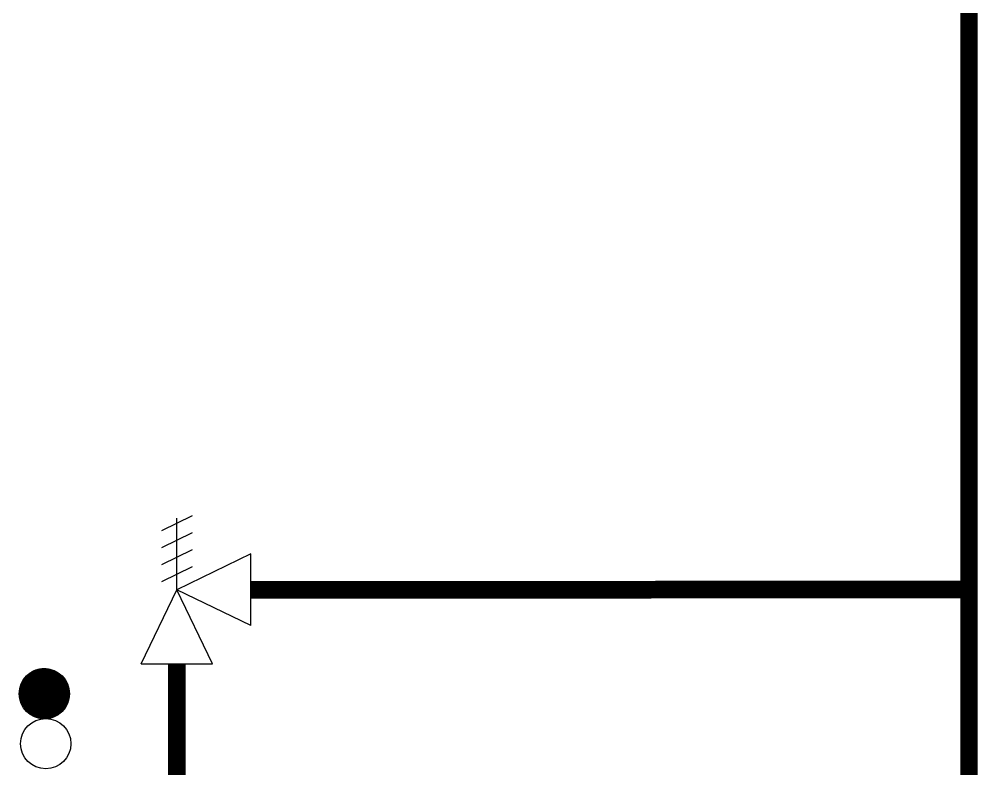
# Model space of a CAD drawing. Extents: x -22909.9 to -22897.8, y -4.7 to 4.1.
# Drawn here: x -22902.409 to -22901.595, y -0.772 to -0.136 of the extents above; entities that cross this region are included whole.
import ezdxf

# ---------------------------------------------------------------- set-up
doc = ezdxf.new("R2010")
doc.units = 0
doc.header["$MEASUREMENT"] = 0
doc.layers.get('0').update_dxf_attribs({"linetype": 'CONTINUOUS'})
doc.layers.add('CALOR', color=1, linetype='CONTINUOUS')

# ---------------------------------------------------------------- blocks, each defined once
blk = doc.blocks.new('*X7')
at = {"color": 0}
for p, q in [((5.6809, -0.1704), (5.8118, -0.0395)), ((5.6809, -0.1695), (5.8109, -0.0395)), ((5.6809, -0.1687), (5.81, -0.0395)), ((5.6809, -0.1678), (5.8091, -0.0395)), ((5.6809, -0.1669), (5.8083, -0.0395)), ((5.6809, -0.166), (5.8074, -0.0395)), ((5.6809, -0.1651), (5.8065, -0.0395)), ((5.6809, -0.1721), (5.8135, -0.0396)), ((5.6809, -0.1713), (5.8126, -0.0396)), ((5.6809, -0.1642), (5.8056, -0.0396)), ((5.6809, -0.1633), (5.8047, -0.0396)), ((5.681, -0.173), (5.8143, -0.0396)), ((5.681, -0.1624), (5.8037, -0.0396)), ((5.681, -0.1738), (5.8152, -0.0397)), ((5.681, -0.1615), (5.8028, -0.0397)), ((5.6811, -0.1747), (5.816, -0.0397)), ((5.6811, -0.1605), (5.8019, -0.0397)), ((5.6811, -0.1755), (5.8168, -0.0398)), ((5.6811, -0.1596), (5.8009, -0.0398)), ((5.6812, -0.1763), (5.8177, -0.0398)), ((5.6812, -0.1586), (5.8, -0.0398)), ((5.6812, -0.1772), (5.8185, -0.0399)), ((5.6812, -0.1577), (5.799, -0.0399)), ((5.6813, -0.178), (5.8193, -0.0399)), ((5.6813, -0.1567), (5.7981, -0.04)), ((5.6814, -0.1788), (5.8201, -0.04)), ((5.6814, -0.1796), (5.8209, -0.0401)), ((5.6814, -0.1558), (5.7971, -0.0401)), ((5.6815, -0.1548), (5.7961, -0.0401)), ((5.6815, -0.1804), (5.8217, -0.0402)), ((5.6816, -0.1812), (5.8226, -0.0402)), ((5.6816, -0.1538), (5.7951, -0.0403)), ((5.6817, -0.182), (5.8233, -0.0403)), ((5.6817, -0.1528), (5.7942, -0.0404)), ((5.6818, -0.1828), (5.8241, -0.0404)), ((5.6818, -0.1518), (5.7931, -0.0405)), ((5.6819, -0.1836), (5.8249, -0.0405)), ((5.682, -0.1844), (5.8257, -0.0406)), ((5.682, -0.1508), (5.7921, -0.0406)), ((5.6821, -0.1851), (5.8265, -0.0407)), ((5.6821, -0.1498), (5.7911, -0.0408)), ((5.6822, -0.1859), (5.8273, -0.0408)), ((5.6822, -0.1487), (5.7901, -0.0409)), ((5.6823, -0.1867), (5.828, -0.041)), ((5.6824, -0.1874), (5.8288, -0.0411)), ((5.6824, -0.1477), (5.789, -0.0411)), ((5.6825, -0.1882), (5.8296, -0.0412)), ((5.6826, -0.1466), (5.788, -0.0412)), ((5.6827, -0.189), (5.8303, -0.0413)), ((5.6828, -0.1456), (5.7869, -0.0414)), ((5.6828, -0.1897), (5.8311, -0.0415)), ((5.6829, -0.1905), (5.8318, -0.0416)), ((5.683, -0.1445), (5.7858, -0.0416)), ((5.6831, -0.1912), (5.8326, -0.0417)), ((5.6832, -0.1434), (5.7848, -0.0418)), ((5.6832, -0.192), (5.8333, -0.0419)), ((5.6834, -0.1927), (5.834, -0.042)), ((5.6834, -0.1423), (5.7837, -0.042)), ((5.6835, -0.1934), (5.8348, -0.0422)), ((5.6836, -0.1412), (5.7825, -0.0423)), ((5.6837, -0.1942), (5.8355, -0.0423)), ((5.6838, -0.1949), (5.8362, -0.0425)), ((5.6838, -0.1401), (5.7814, -0.0425)), ((5.684, -0.1956), (5.837, -0.0426)), ((5.6841, -0.1389), (5.7803, -0.0427)), ((5.6841, -0.1963), (5.8377, -0.0428)), ((5.6843, -0.197), (5.8384, -0.043)), ((5.6844, -0.1378), (5.7791, -0.043)), ((5.6845, -0.1978), (5.8391, -0.0431)), ((5.6847, -0.1985), (5.8398, -0.0433)), ((5.6847, -0.1366), (5.778, -0.0433)), ((5.6848, -0.1992), (5.8405, -0.0435)), ((5.685, -0.1354), (5.7768, -0.0436)), ((5.685, -0.1999), (5.8412, -0.0437)), ((5.6852, -0.2006), (5.8419, -0.0439)), ((5.6853, -0.1342), (5.7756, -0.0439)), ((5.6854, -0.2013), (5.8426, -0.044)), ((5.6856, -0.202), (5.8433, -0.0442)), ((5.6856, -0.133), (5.7743, -0.0443)), ((5.6858, -0.2027), (5.844, -0.0444)), ((5.686, -0.2033), (5.8447, -0.0446)), ((5.686, -0.1318), (5.7731, -0.0446)), ((5.6862, -0.204), (5.8454, -0.0448)), ((5.6863, -0.1305), (5.7719, -0.045)), ((5.6864, -0.2047), (5.846, -0.045)), ((5.6866, -0.2054), (5.8467, -0.0452)), ((5.6867, -0.1292), (5.7706, -0.0454)), ((5.6868, -0.206), (5.8474, -0.0455)), ((5.687, -0.2067), (5.8481, -0.0457)), ((5.6871, -0.1279), (5.7693, -0.0458)), ((5.6872, -0.2074), (5.8487, -0.0459)), ((5.6875, -0.2081), (5.8494, -0.0461)), ((5.6876, -0.1266), (5.768, -0.0462)), ((5.6877, -0.2087), (5.8501, -0.0463)), ((5.6879, -0.2094), (5.8507, -0.0466)), ((5.688, -0.1253), (5.7666, -0.0467)), ((5.6881, -0.21), (5.8514, -0.0468)), ((5.6884, -0.2107), (5.852, -0.047)), ((5.6885, -0.1239), (5.7652, -0.0472)), ((5.6886, -0.2113), (5.8527, -0.0472)), ((5.6888, -0.212), (5.8533, -0.0475)), ((5.689, -0.1225), (5.7638, -0.0477)), ((5.6891, -0.2126), (5.854, -0.0477)), ((5.6893, -0.2133), (5.8546, -0.048)), ((5.6896, -0.2139), (5.8552, -0.0482)), ((5.6896, -0.1211), (5.7624, -0.0482)), ((5.6898, -0.2145), (5.8559, -0.0485)), ((5.6901, -0.2152), (5.8565, -0.0487)), ((5.6902, -0.1196), (5.7609, -0.0488)), ((5.6903, -0.2158), (5.8571, -0.049)), ((5.6906, -0.2164), (5.8578, -0.0492)), ((5.6908, -0.1181), (5.7594, -0.0494)), ((5.6908, -0.217), (5.8584, -0.0495)), ((5.6911, -0.2177), (5.859, -0.0497)), ((5.6914, -0.2183), (5.8596, -0.05)), ((5.6914, -0.1166), (5.7579, -0.0501)), ((5.6916, -0.2189), (5.8602, -0.0503)), ((5.6919, -0.2195), (5.8609, -0.0506)), ((5.6921, -0.115), (5.7563, -0.0508)), ((5.6922, -0.2201), (5.8615, -0.0508)), ((5.6925, -0.2207), (5.8621, -0.0511)), ((5.6927, -0.2213), (5.8627, -0.0514)), ((5.6929, -0.1133), (5.7547, -0.0515)), ((5.693, -0.2219), (5.8633, -0.0517)), ((5.6933, -0.2225), (5.8639, -0.0519)), ((5.6936, -0.2231), (5.8645, -0.0522)), ((5.6937, -0.1116), (5.753, -0.0524)), ((5.6939, -0.2237), (5.8651, -0.0525)), ((5.6942, -0.2243), (5.8657, -0.0528)), ((5.6945, -0.2249), (5.8663, -0.0531)), ((5.6946, -0.1099), (5.7512, -0.0532)), ((5.6948, -0.2255), (5.8668, -0.0534)), ((5.6951, -0.2261), (5.8674, -0.0537)), ((5.6954, -0.2267), (5.868, -0.054)), ((5.6955, -0.1081), (5.7494, -0.0542)), ((5.6957, -0.2272), (5.8686, -0.0543)), ((5.696, -0.2278), (5.8692, -0.0546)), ((5.6963, -0.2284), (5.8697, -0.0549)), ((5.6965, -0.1062), (5.7475, -0.0552)), ((5.6966, -0.229), (5.8703, -0.0552)), ((5.6969, -0.2295), (5.8709, -0.0555)), ((5.6972, -0.2301), (5.8715, -0.0559)), ((5.6975, -0.2307), (5.872, -0.0562)), ((5.6976, -0.1042), (5.7455, -0.0563)), ((5.6979, -0.2312), (5.8726, -0.0565)), ((5.6982, -0.2318), (5.8731, -0.0568)), ((5.6985, -0.2324), (5.8737, -0.0572)), ((5.6988, -0.2329), (5.8743, -0.0575)), ((5.6989, -0.1021), (5.7434, -0.0575)), ((5.6992, -0.2335), (5.8748, -0.0578)), ((5.6995, -0.234), (5.8754, -0.0581)), ((5.6998, -0.2346), (5.8759, -0.0585)), ((5.7002, -0.2351), (5.8765, -0.0588)), ((5.7002, -0.0998), (5.7412, -0.0589)), ((5.7005, -0.2357), (5.877, -0.0592)), ((5.7008, -0.2362), (5.8775, -0.0595)), ((5.7012, -0.2367), (5.8781, -0.0598)), ((5.7015, -0.2373), (5.8786, -0.0602)), ((5.7018, -0.0974), (5.7387, -0.0605)), ((5.7019, -0.2378), (5.8792, -0.0605)), ((5.7022, -0.2383), (5.8797, -0.0609)), ((5.7026, -0.2389), (5.8802, -0.0612)), ((5.703, -0.2394), (5.8807, -0.0616)), ((5.7033, -0.2399), (5.8813, -0.062)), ((5.7036, -0.0946), (5.736, -0.0623)), ((5.7037, -0.2404), (5.8818, -0.0623)), ((5.704, -0.241), (5.8823, -0.0627)), ((5.7044, -0.2415), (5.8828, -0.0631)), ((5.7048, -0.242), (5.8833, -0.0634)), ((5.7051, -0.2425), (5.8839, -0.0638)), ((5.7055, -0.243), (5.8844, -0.0642)), ((5.7058, -0.0915), (5.7329, -0.0645)), ((5.7059, -0.2435), (5.8849, -0.0645)), ((5.7063, -0.244), (5.8854, -0.0649)), ((5.7066, -0.2445), (5.8859, -0.0653)), ((5.707, -0.2451), (5.8864, -0.0657)), ((5.7074, -0.2456), (5.8869, -0.0661)), ((5.7078, -0.2461), (5.8874, -0.0664)), ((5.7082, -0.2465), (5.8879, -0.0668)), ((5.7086, -0.247), (5.8884, -0.0672)), ((5.7088, -0.0878), (5.7291, -0.0674)), ((5.709, -0.2475), (5.8889, -0.0676)), ((5.7094, -0.248), (5.8894, -0.068)), ((5.7097, -0.2485), (5.8899, -0.0684)), ((5.7101, -0.249), (5.8903, -0.0688)), ((5.7105, -0.2495), (5.8908, -0.0692)), ((5.711, -0.25), (5.8913, -0.0696)), ((5.7114, -0.2504), (5.8918, -0.07)), ((5.7118, -0.2509), (5.8923, -0.0704)), ((5.7122, -0.2514), (5.8927, -0.0708)), ((5.7126, -0.2519), (5.8932, -0.0712)), ((5.713, -0.2523), (5.8937, -0.0716)), ((5.7134, -0.2528), (5.8941, -0.0721)), ((5.7136, -0.082), (5.7234, -0.0722)), ((5.7138, -0.2533), (5.8946, -0.0725)), ((5.7143, -0.2537), (5.8951, -0.0729)), ((5.7147, -0.2542), (5.8955, -0.0733)), ((5.7151, -0.2546), (5.896, -0.0738)), ((5.7155, -0.2551), (5.8965, -0.0742)), ((5.716, -0.2556), (5.8969, -0.0746)), ((5.7164, -0.256), (5.8974, -0.075)), ((5.7168, -0.2565), (5.8978, -0.0755)), ((5.7173, -0.2569), (5.8983, -0.0759)), ((5.7177, -0.2574), (5.8987, -0.0763)), ((5.7181, -0.2578), (5.8992, -0.0768)), ((5.7186, -0.2582), (5.8996, -0.0772)), ((5.719, -0.2587), (5.9, -0.0777)), ((5.7195, -0.2591), (5.9005, -0.0781)), ((5.7199, -0.2596), (5.9009, -0.0786)), ((5.7204, -0.26), (5.9013, -0.079)), ((5.7208, -0.2604), (5.9018, -0.0795)), ((5.7213, -0.2609), (5.9022, -0.0799)), ((5.7217, -0.2613), (5.9026, -0.0804)), ((5.7222, -0.2617), (5.9031, -0.0808)), ((5.7226, -0.2621), (5.9035, -0.0813)), ((5.7231, -0.2625), (5.9039, -0.0818)), ((5.7236, -0.263), (5.9043, -0.0822)), ((5.724, -0.2634), (5.9047, -0.0827)), ((5.7245, -0.2638), (5.9051, -0.0832)), ((5.725, -0.2642), (5.9056, -0.0836)), ((5.7255, -0.2646), (5.906, -0.0841)), ((5.7259, -0.265), (5.9064, -0.0846)), ((5.7264, -0.2654), (5.9068, -0.0851)), ((5.7269, -0.2658), (5.9072, -0.0856)), ((5.7274, -0.2662), (5.9076, -0.086)), ((5.7279, -0.2666), (5.908, -0.0865)), ((5.7284, -0.267), (5.9084, -0.087)), ((5.7288, -0.2674), (5.9088, -0.0875)), ((5.7293, -0.2678), (5.9092, -0.088)), ((5.7298, -0.2682), (5.9096, -0.0885)), ((5.7303, -0.2686), (5.9099, -0.089)), ((5.7308, -0.269), (5.9103, -0.0895)), ((5.7313, -0.2694), (5.9107, -0.09)), ((5.7318, -0.2697), (5.9111, -0.0905)), ((5.7323, -0.2701), (5.9115, -0.091)), ((5.7328, -0.2705), (5.9118, -0.0915)), ((5.7334, -0.2709), (5.9122, -0.092)), ((5.7339, -0.2712), (5.9126, -0.0925)), ((5.7344, -0.2716), (5.913, -0.093)), ((5.7349, -0.272), (5.9133, -0.0935)), ((5.7354, -0.2723), (5.9137, -0.0941)), ((5.7359, -0.2727), (5.9141, -0.0946)), ((5.7365, -0.2731), (5.9144, -0.0951)), ((5.737, -0.2734), (5.9148, -0.0956)), ((5.7375, -0.2738), (5.9151, -0.0962)), ((5.738, -0.2741), (5.9155, -0.0967)), ((5.7386, -0.2745), (5.9158, -0.0972)), ((5.7391, -0.2748), (5.9162, -0.0978)), ((5.7396, -0.2752), (5.9165, -0.0983)), ((5.7402, -0.2755), (5.9169, -0.0988)), ((5.7407, -0.2759), (5.9172, -0.0994)), ((5.7413, -0.2762), (5.9176, -0.0999)), ((5.7418, -0.2765), (5.9179, -0.1005)), ((5.7424, -0.2769), (5.9182, -0.101)), ((5.7429, -0.2772), (5.9186, -0.1016)), ((5.7435, -0.2775), (5.9189, -0.1021)), ((5.744, -0.2779), (5.9192, -0.1027)), ((5.7446, -0.2782), (5.9196, -0.1032)), ((5.7451, -0.2785), (5.9199, -0.1038)), ((5.7457, -0.2788), (5.9202, -0.1044)), ((5.7463, -0.2792), (5.9205, -0.1049)), ((5.7468, -0.2795), (5.9208, -0.1055)), ((5.7474, -0.2798), (5.9211, -0.1061)), ((5.748, -0.2801), (5.9215, -0.1066)), ((5.7486, -0.2804), (5.9218, -0.1072)), ((5.7491, -0.2807), (5.9221, -0.1078)), ((5.7497, -0.281), (5.9224, -0.1084)), ((5.7503, -0.2813), (5.9227, -0.1089)), ((5.7509, -0.2816), (5.923, -0.1095)), ((5.7515, -0.2819), (5.9233, -0.1101)), ((5.7521, -0.2822), (5.9236, -0.1107)), ((5.7526, -0.2825), (5.9239, -0.1113)), ((5.7532, -0.2828), (5.9241, -0.1119)), ((5.7538, -0.2831), (5.9244, -0.1125)), ((5.7544, -0.2834), (5.9247, -0.1131)), ((5.755, -0.2836), (5.925, -0.1137)), ((5.7556, -0.2839), (5.9253, -0.1143)), ((5.7563, -0.2842), (5.9256, -0.1149)), ((5.7569, -0.2845), (5.9258, -0.1155)), ((5.7575, -0.2847), (5.9261, -0.1161)), ((5.7581, -0.285), (5.9264, -0.1167)), ((5.7587, -0.2853), (5.9266, -0.1174)), ((5.7593, -0.2855), (5.9269, -0.118)), ((5.76, -0.2858), (5.9272, -0.1186)), ((5.7606, -0.2861), (5.9274, -0.1192)), ((5.7612, -0.2863), (5.9277, -0.1199)), ((5.7618, -0.2866), (5.9279, -0.1205)), ((5.7625, -0.2868), (5.9282, -0.1211)), ((5.7631, -0.2871), (5.9284, -0.1218)), ((5.7638, -0.2873), (5.9287, -0.1224)), ((5.7644, -0.2875), (5.9289, -0.1231)), ((5.7651, -0.2878), (5.9291, -0.1237)), ((5.7657, -0.288), (5.9294, -0.1244)), ((5.7664, -0.2882), (5.9296, -0.125)), ((5.767, -0.2885), (5.9298, -0.1257)), ((5.7677, -0.2887), (5.9301, -0.1263)), ((5.7683, -0.2889), (5.9303, -0.127)), ((5.769, -0.2891), (5.9305, -0.1276)), ((5.7697, -0.2894), (5.9307, -0.1283)), ((5.7703, -0.2896), (5.9309, -0.129)), ((5.771, -0.2898), (5.9311, -0.1297)), ((5.7717, -0.29), (5.9313, -0.1303)), ((5.7724, -0.2902), (5.9315, -0.131)), ((5.773, -0.2904), (5.9317, -0.1317)), ((5.7737, -0.2906), (5.9319, -0.1324)), ((5.7744, -0.2908), (5.9321, -0.1331)), ((5.7751, -0.291), (5.9323, -0.1338)), ((5.7758, -0.2912), (5.9325, -0.1345)), ((5.7765, -0.2914), (5.9327, -0.1352)), ((5.7772, -0.2915), (5.9329, -0.1359)), ((5.7779, -0.2917), (5.9331, -0.1366)), ((5.7786, -0.2919), (5.9332, -0.1373)), ((5.7793, -0.2921), (5.9334, -0.138)), ((5.78, -0.2922), (5.9336, -0.1387)), ((5.7808, -0.2924), (5.9337, -0.1394)), ((5.7815, -0.2926), (5.9339, -0.1401)), ((5.7822, -0.2927), (5.9341, -0.1409)), ((5.783, -0.2929), (5.9342, -0.1416)), ((5.7837, -0.293), (5.9344, -0.1423)), ((5.7844, -0.2932), (5.9345, -0.1431)), ((5.7852, -0.2933), (5.9347, -0.1438)), ((5.7859, -0.2934), (5.9348, -0.1446)), ((5.7867, -0.2936), (5.9349, -0.1453)), ((5.7874, -0.2937), (5.9351, -0.1461)), ((5.7882, -0.2938), (5.9352, -0.1468)), ((5.7889, -0.294), (5.9353, -0.1476)), ((5.7897, -0.2941), (5.9354, -0.1483)), ((5.7905, -0.2942), (5.9355, -0.1491)), ((5.7912, -0.2943), (5.9356, -0.1499)), ((5.792, -0.2944), (5.9358, -0.1507)), ((5.7928, -0.2945), (5.9359, -0.1515)), ((5.7936, -0.2946), (5.9359, -0.1522)), ((5.7944, -0.2947), (5.936, -0.153)), ((5.7952, -0.2948), (5.9361, -0.1538)), ((5.796, -0.2949), (5.9362, -0.1546)), ((5.7968, -0.2949), (5.9363, -0.1554)), ((5.7976, -0.295), (5.9364, -0.1562)), ((5.7984, -0.2951), (5.9364, -0.1571)), ((5.7992, -0.2952), (5.9365, -0.1579)), ((5.8, -0.2952), (5.9366, -0.1587)), ((5.8009, -0.2953), (5.9366, -0.1595)), ((5.8017, -0.2953), (5.9367, -0.1604)), ((5.8026, -0.2954), (5.9367, -0.1612)), ((5.8034, -0.2954), (5.9367, -0.162)), ((5.8042, -0.2954), (5.9368, -0.1629)), ((5.8051, -0.2955), (5.9368, -0.1638)), ((5.806, -0.2955), (5.9368, -0.1646)), ((5.8068, -0.2955), (5.9368, -0.1655)), ((5.8077, -0.2955), (5.9369, -0.1664)), ((5.8086, -0.2955), (5.9369, -0.1672)), ((5.8095, -0.2955), (5.9369, -0.1681)), ((5.8104, -0.2955), (5.9369, -0.169)), ((5.8113, -0.2955), (5.9368, -0.1699)), ((5.8122, -0.2955), (5.9368, -0.1708)), ((5.8131, -0.2954), (5.9368, -0.1717)), ((5.814, -0.2954), (5.9368, -0.1726)), ((5.8149, -0.2954), (5.9367, -0.1736)), ((5.8158, -0.2953), (5.9367, -0.1745)), ((5.8168, -0.2953), (5.9366, -0.1754)), ((5.8177, -0.2952), (5.9366, -0.1764)), ((5.8187, -0.2951), (5.9365, -0.1773)), ((5.8196, -0.2951), (5.9364, -0.1783)), ((5.8206, -0.295), (5.9363, -0.1793)), ((5.8216, -0.2949), (5.9362, -0.1802)), ((5.8226, -0.2948), (5.9361, -0.1812)), ((5.8236, -0.2947), (5.936, -0.1822)), ((5.8246, -0.2945), (5.9359, -0.1832)), ((5.8256, -0.2944), (5.9358, -0.1842)), ((5.8266, -0.2943), (5.9356, -0.1853)), ((5.8276, -0.2941), (5.9355, -0.1863)), ((5.8287, -0.294), (5.9353, -0.1873)), ((5.8297, -0.2938), (5.9351, -0.1884)), ((5.8308, -0.2936), (5.935, -0.1895)), ((5.8319, -0.2934), (5.9348, -0.1905)), ((5.833, -0.2932), (5.9346, -0.1916)), ((5.8341, -0.293), (5.9344, -0.1927)), ((5.8352, -0.2928), (5.9341, -0.1938)), ((5.8363, -0.2925), (5.9339, -0.195)), ((5.8374, -0.2923), (5.9336, -0.1961)), ((5.8386, -0.292), (5.9334, -0.1973)), ((5.8398, -0.2917), (5.9331, -0.1984)), ((5.841, -0.2914), (5.9328, -0.1996)), ((5.8422, -0.2911), (5.9325, -0.2008)), ((5.8434, -0.2908), (5.9321, -0.202)), ((5.8446, -0.2904), (5.9318, -0.2033)), ((5.8459, -0.29), (5.9314, -0.2045)), ((5.8471, -0.2897), (5.931, -0.2058)), ((5.8484, -0.2892), (5.9306, -0.2071)), ((5.8498, -0.2888), (5.9302, -0.2084)), ((5.8511, -0.2883), (5.9297, -0.2098)), ((5.8525, -0.2879), (5.9292, -0.2111)), ((5.8539, -0.2873), (5.9287, -0.2125)), ((5.8553, -0.2868), (5.9281, -0.214)), ((5.8568, -0.2862), (5.9276, -0.2154)), ((5.8583, -0.2856), (5.9269, -0.2169)), ((5.8598, -0.2849), (5.9263, -0.2185)), ((5.8614, -0.2842), (5.9256, -0.2201)), ((5.863, -0.2835), (5.9248, -0.2217)), ((5.8647, -0.2827), (5.924, -0.2234)), ((5.8665, -0.2818), (5.9232, -0.2251)), ((5.8683, -0.2809), (5.9222, -0.2269)), ((5.8702, -0.2799), (5.9212, -0.2288)), ((5.8722, -0.2787), (5.9201, -0.2308)), ((5.8743, -0.2775), (5.9189, -0.233)), ((5.8766, -0.2761), (5.9175, -0.2352)), ((5.879, -0.2746), (5.9159, -0.2377)), ((5.8817, -0.2728), (5.9141, -0.2404)), ((5.8848, -0.2705), (5.9119, -0.2435)), ((5.8886, -0.2676), (5.909, -0.2473)), ((5.8943, -0.2628), (5.9041, -0.253))]:
    blk.add_line(p, q, dxfattribs=at)

msp = doc.modelspace()

# ---------------------------------------------------------------- linework, layer by layer
at = {"layer": 'CALOR'}
for p, q in [((-22902.26213, -0.55744), (-22902.28813, -0.56999)), ((-22902.27513, -0.62005), (-22902.27513, -0.55924)), ((-22902.26213, -0.57188), (-22902.28813, -0.58443)), ((-22902.26213, -0.58631), (-22902.28813, -0.59887)), ((-22902.21215, -0.58965), (-22902.27513, -0.62005)), ((-22902.21215, -0.65046), (-22902.21215, -0.58965)), ((-22902.26213, -0.60075), (-22902.28813, -0.6133)), ((-22902.30554, -0.68303), (-22902.27513, -0.62005)), ((-22902.24472, -0.68303), (-22902.27513, -0.62005)), ((-22902.21215, -0.65046), (-22902.27513, -0.62005)), ((-22902.30554, -0.68303), (-22902.24472, -0.68303))]:
    msp.add_line(p, q, dxfattribs=at)
at = {"layer": 'CALOR', "const_width": 0.015}
for points in [[(-22901.60213, 1.20668), (-22901.60213, -1.54578)], [(-22902.21215, -0.62005), (-22901.60213, -0.61996)], [(-22902.27513, -0.81553), (-22902.27513, -0.68303)]]:
    msp.add_lwpolyline(points, dxfattribs=at)
at = {"layer": 'CALOR'}
for centre in [(-22902.38777, -0.70832), (-22902.38652, -0.75076)]:
    msp.add_circle(centre, 0.02134, dxfattribs=at)

# ---------------------------------------------------------------- block references
at = {"layer": 'CALOR', "xscale": 0.166698, "yscale": 0.166698, "zscale": 0.166698}
msp.add_blockref('*X7', (-22903.3561, -0.6804), dxfattribs=at)

doc.saveas('drawing.dxf')
